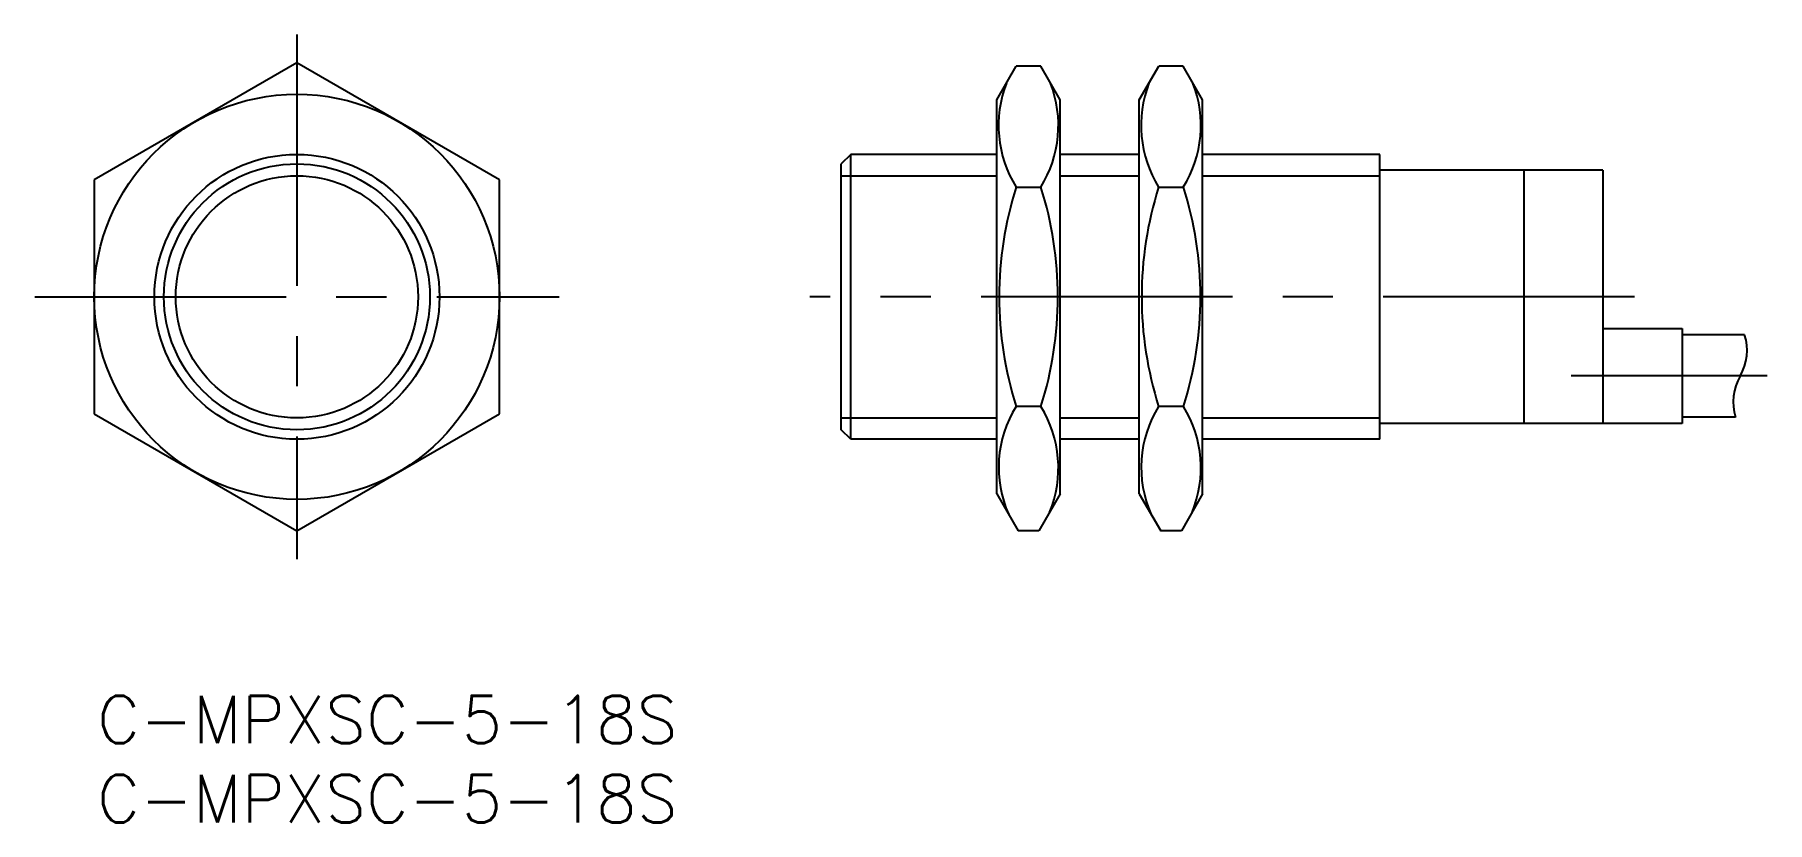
# Model space of a CAD drawing. Extents: x -4 to 105, y -8 to 42.
import ezdxf
from ezdxf.enums import TextEntityAlignment as Align

# ---------------------------------------------------------------- set-up
doc = ezdxf.new("R2010")
doc.units = 0
doc.header["$LTSCALE"] = 0.5
doc.linetypes.add('CENTER', pattern=[50.8, 31.75, -6.35, 6.35, -6.35])
doc.layers.get('0').update_dxf_attribs({"linetype": 'CONTINUOUS'})
doc.layers.add('CENTER', color=1, linetype='CENTER')
doc.styles.get("Standard").update_dxf_attribs({"font": 'txt.shx', "height": 3, "bigfont": 'bigfont.shx'})

msp = doc.modelspace()

# ---------------------------------------------------------------- linework, layer by layer
at = {"color": 7, "linetype": 'CONTINUOUS'}
for p, q in [((12.61, 39.99), (-0.19, 32.6)), ((25.41, 32.6), (12.61, 39.99)), ((56.81, 37.66), (58.04, 39.78)), ((59.59, 39.78), (58.04, 39.78)), ((60.81, 37.66), (59.59, 39.78)), ((65.81, 37.66), (67.04, 39.78)), ((68.59, 39.78), (67.04, 39.78)), ((69.81, 37.66), (68.59, 39.78)), ((56.81, 12.76), (56.81, 37.66)), ((60.81, 12.76), (60.81, 37.66)), ((65.81, 12.76), (65.81, 37.66)), ((69.81, 12.76), (69.81, 37.66)), ((47.59, 34.21), (46.99, 33.61)), ((56.81, 34.21), (47.59, 34.21)), ((47.59, 16.21), (47.59, 34.21)), ((65.81, 34.21), (60.81, 34.21)), ((80.99, 34.21), (69.81, 34.21)), ((80.99, 16.21), (80.99, 34.21)), ((46.99, 16.81), (46.99, 33.61)), ((95.09, 33.21), (80.99, 33.21)), ((90.09, 33.21), (90.09, 17.21)), ((95.09, 33.21), (95.09, 17.21)), ((-0.19, 32.6), (-0.19, 17.82)), ((25.41, 17.82), (25.41, 32.6)), ((58.04, 32.14), (59.59, 32.14)), ((67.04, 32.14), (68.59, 32.14)), ((95.09, 23.21), (100.09, 23.21)), ((100.09, 23.21), (100.09, 17.21)), ((104.04, 22.81), (100.09, 22.81)), ((-0.19, 17.82), (12.61, 10.43)), ((12.61, 10.43), (25.41, 17.82)), ((59.59, 18.28), (58.04, 18.28)), ((68.59, 18.28), (67.04, 18.28)), ((103.47, 17.61), (100.09, 17.61)), ((47.59, 16.21), (46.99, 16.81)), ((100.09, 17.21), (80.99, 17.21)), ((56.81, 16.21), (47.59, 16.21)), ((65.81, 16.21), (60.81, 16.21)), ((80.99, 16.21), (69.81, 16.21)), ((56.81, 12.76), (58.16, 10.43)), ((60.81, 12.76), (59.47, 10.43)), ((65.81, 12.76), (67.16, 10.43)), ((69.81, 12.76), (68.47, 10.43)), ((59.47, 10.43), (58.16, 10.43)), ((68.47, 10.43), (67.16, 10.43))]:
    msp.add_line(p, q, dxfattribs=at)
at = {"color": 3, "linetype": 'CONTINUOUS'}
for p, q in [((46.99, 32.86), (56.81, 32.86)), ((60.81, 32.86), (65.81, 32.86)), ((69.81, 32.86), (80.99, 32.86)), ((46.99, 17.56), (56.81, 17.56)), ((60.81, 17.56), (65.81, 17.56)), ((69.81, 17.56), (80.99, 17.56))]:
    msp.add_line(p, q, dxfattribs=at)
at = {"color": 7, "linetype": 'CONTINUOUS'}
for radius in [12.8, 9, 8.4]:
    msp.add_circle((12.61, 25.21), radius, dxfattribs=at)
at = {"color": 3, "linetype": 'CONTINUOUS'}
msp.add_circle((12.61, 25.21), 7.65, dxfattribs=at)
at = {"color": 7, "linetype": 'CONTINUOUS'}
for centre, radius, start, end in [((64.32, 36.04), 7.4, 158.7806, 211.828), ((53.31, 36.04), 7.39, 328.1495, 21.2418), ((73.32, 36.04), 7.4, 158.7806, 211.828), ((62.31, 36.04), 7.39, 328.1495, 21.2418), ((79.89, 25.21), 22.93, 162.412, 197.588), ((37.74, 25.21), 22.93, 342.412, 17.588), ((88.89, 25.21), 22.93, 162.412, 197.588), ((46.74, 25.21), 22.93, 342.412, 17.588), ((64.23, 14.43), 7.3, 148.1059, 204.0344), ((53.35, 14.4), 7.35, 337.5265, 31.8638), ((73.23, 14.43), 7.3, 148.1059, 204.0344), ((62.35, 14.4), 7.35, 337.5265, 31.8638)]:
    msp.add_arc(centre, radius, start, end, dxfattribs=at)
at = {"color": 3, "linetype": 'CONTINUOUS'}
for centre, start, end in [((100.94, 21.83), 330, 17.4576), ((106.57, 18.58), 150, 197.4576)]:
    msp.add_arc(centre, 3.25, start, end, dxfattribs=at)
at = {"layer": 'CENTER', "color": 1, "linetype": 'CENTER'}
for p, q in [((12.61, 41.78), (12.61, 8.64)), ((-3.95, 25.21), (29.18, 25.21)), ((97.09, 25.21), (45.01, 25.21)), ((105.47, 20.21), (93.09, 20.21))]:
    msp.add_line(p, q, dxfattribs=at)

# ---------------------------------------------------------------- texts
at = {"color": 7, "linetype": 'CONTINUOUS'}
for p in [(0, 0), (0, -5)]:
    msp.add_text('C-MPXSC-5-18S', height=3, dxfattribs=at).set_placement(p, align=Align.TOP_LEFT)

doc.saveas('drawing.dxf')
